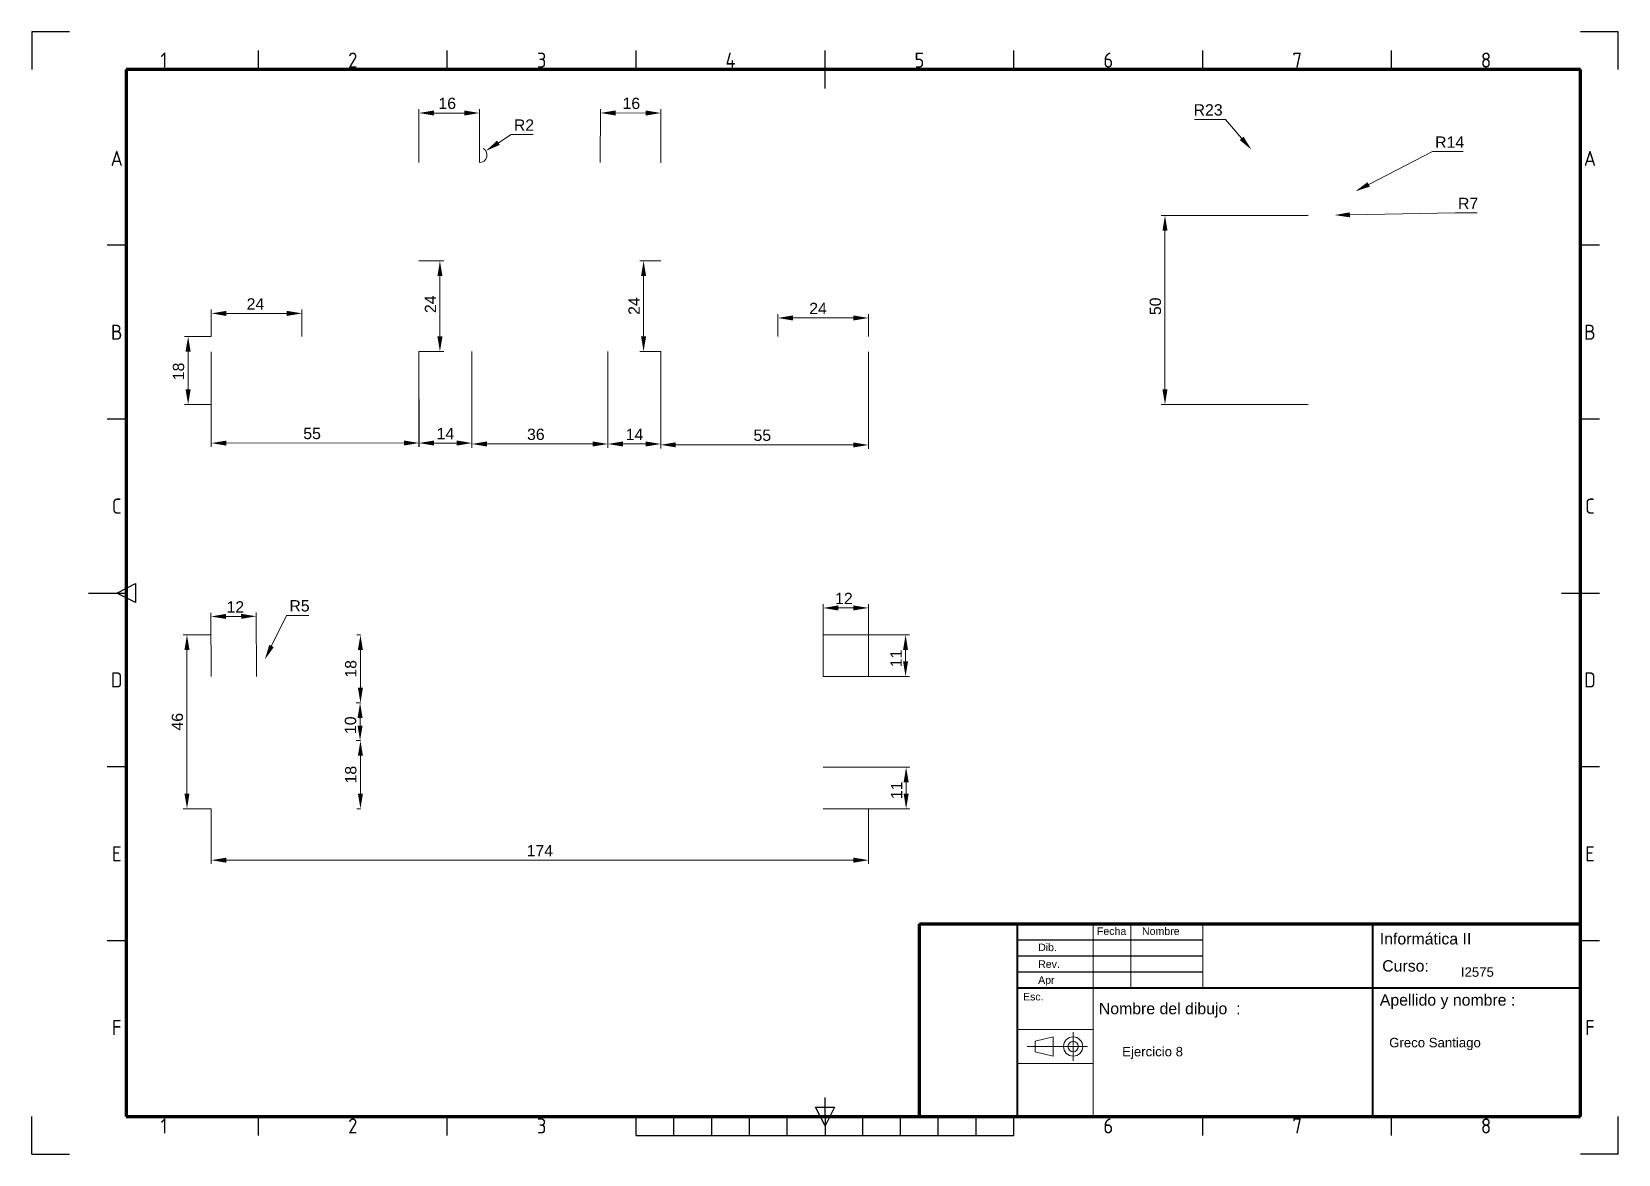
# Paper-space layout 'Papel' of a CAD drawing. Header units: millimetres. Extents: x 0 to 420, y 0 to 297.
import ezdxf
from ezdxf.enums import TextEntityAlignment as Align

# ---------------------------------------------------------------- set-up
doc = ezdxf.new("R2010")
doc.units = ezdxf.units.MM
doc.linetypes.add('CENTER2', pattern=[28.575, 19.05, -3.175, 3.175, -3.175])
doc.layers.add('Cotas', color=5, linetype='Continuous', lineweight=20)
doc.layers.add('Rótulo', color=7, linetype='Continuous', lineweight=20)
doc.styles.add('ISO Proportional', font='isocp.shx')
doc.styles.get("Standard").update_dxf_attribs({"font": 'arial.ttf'})
doc.dimstyles.new('Info 2', dxfattribs={"dimscale": 0, "dimtxt": 3, "dimasz": 4, "dimexe": 1, "dimexo": 0, "dimgap": 1, "dimtad": 1, "dimtoh": 1, "dimtxsty": 'Standard', "dimcen": 0, "dimclrd": 256, "dimclre": 256, "dimclrt": 256, "dimadec": 1, "dimazin": 0, "dimtfac": 1, "dimtofl": 0, "dimtmove": 0, "dimatfit": 3, "dimfxl": 1, "dimlwd": -1, "dimlwe": -1, "dimarcsym": 0})

# ---------------------------------------------------------------- blocks, each defined once
blk = doc.blocks.new('*U1')
at = {"color": 0, "linetype": 'CENTER2', "lineweight": 20, "ltscale": 3, "transparency": 16777216}
for p, q in [((-12.18, 0), (-0.28, 0)), ((0, 0.28), (0, 3.78)), ((0.28, 0), (3.78, 0)), ((0, -3.78), (0, -0.28))]:
    blk.add_line(p, q, dxfattribs=at)
at = {"color": 0, "linetype": 'Continuous', "lineweight": 20, "ltscale": 3, "transparency": 16777216}
for p, q in [((-0.14, 0), (0.14, 0)), ((0, -0.14), (0, 0.14))]:
    blk.add_line(p, q, dxfattribs=at)
blk = doc.blocks.new('*D12')
at = {"layer": 'Cotas', "transparency": 16777216}
for p, q in [((47.52, 216.37), (40.4, 216.37)), ((41.4, 212.37), (41.4, 202.37)), ((47.52, 198.37), (40.4, 198.37))]:
    blk.add_line(p, q, dxfattribs=at)
for points in [[(40.73, 212.37), (42.07, 212.37), (41.4, 216.37)], [(40.73, 202.37), (42.07, 202.37), (41.4, 198.37)]]:
    blk.add_solid(points, dxfattribs=at)
at = {"layer": 'Defpoints', "color": 0, "transparency": 16777216}
for p in [(47.52, 216.37), (41.4, 198.37), (47.52, 198.37)]:
    blk.add_point(p, dxfattribs=at)
at = {"layer": 'Cotas', "transparency": 16777216, "insert": (38.87, 207.12), "char_height": 3, "attachment_point": 5, "rotation": 90}
blk.add_mtext('18', dxfattribs=at)
blk = doc.blocks.new('*D13')
at = {"layer": 'Cotas', "transparency": 16777216}
for p, q in [((47.52, 216.37), (47.52, 223.48)), ((71.52, 216.37), (71.52, 223.48)), ((51.52, 222.48), (67.52, 222.48))]:
    blk.add_line(p, q, dxfattribs=at)
for points in [[(51.52, 223.15), (51.52, 221.81), (47.52, 222.48)], [(67.52, 223.15), (67.52, 221.81), (71.52, 222.48)]]:
    blk.add_solid(points, dxfattribs=at)
at = {"layer": 'Defpoints', "color": 0, "transparency": 16777216}
for p in [(71.52, 222.48), (47.52, 216.37), (71.52, 216.37)]:
    blk.add_point(p, dxfattribs=at)
at = {"layer": 'Cotas', "transparency": 16777216, "insert": (59.23, 224.98), "char_height": 3, "attachment_point": 5}
blk.add_mtext('24', dxfattribs=at)
blk = doc.blocks.new('*D14')
at = {"layer": 'Cotas', "transparency": 16777216}
for p, q in [((102.52, 236.37), (109.06, 236.37)), ((108.06, 216.37), (108.06, 232.37)), ((102.52, 212.37), (109.06, 212.37))]:
    blk.add_line(p, q, dxfattribs=at)
for points in [[(107.4, 232.37), (108.73, 232.37), (108.06, 236.37)], [(107.4, 216.37), (108.73, 216.37), (108.06, 212.37)]]:
    blk.add_solid(points, dxfattribs=at)
at = {"layer": 'Defpoints', "color": 0, "transparency": 16777216}
for p in [(102.52, 236.37), (108.06, 236.37), (102.52, 212.37)]:
    blk.add_point(p, dxfattribs=at)
at = {"layer": 'Cotas', "transparency": 16777216, "insert": (105.56, 224.89), "char_height": 3, "attachment_point": 5, "rotation": 90}
blk.add_mtext('24', dxfattribs=at)
blk = doc.blocks.new('*D15')
at = {"layer": 'Cotas', "transparency": 16777216}
for p, q in [((47.52, 212.33), (47.53, 187.16)), ((102.52, 212.37), (102.53, 187.19)), ((98.53, 188.19), (51.53, 188.16))]:
    blk.add_line(p, q, dxfattribs=at)
for points in [[(51.53, 188.82), (51.53, 187.49), (47.53, 188.16)], [(98.53, 188.86), (98.53, 187.52), (102.53, 188.19)]]:
    blk.add_solid(points, dxfattribs=at)
at = {"layer": 'Defpoints', "color": 0, "transparency": 16777216}
for p in [(47.52, 212.33), (102.52, 212.37), (47.53, 188.16)]:
    blk.add_point(p, dxfattribs=at)
at = {"layer": 'Cotas', "transparency": 16777216, "insert": (74.22, 190.7), "char_height": 3, "attachment_point": 5, "rotation": 0.0393}
blk.add_mtext('55', dxfattribs=at)
blk = doc.blocks.new('*D16')
at = {"layer": 'Cotas', "transparency": 16777216}
for p, q in [((102.52, 212.37), (102.52, 187.17)), ((116.52, 212.37), (116.52, 187.17)), ((106.52, 188.17), (112.52, 188.17))]:
    blk.add_line(p, q, dxfattribs=at)
for points in [[(106.52, 188.84), (106.52, 187.51), (102.52, 188.17)], [(112.52, 188.84), (112.52, 187.51), (116.52, 188.17)]]:
    blk.add_solid(points, dxfattribs=at)
at = {"layer": 'Defpoints', "color": 0, "transparency": 16777216}
for p in [(102.52, 212.37), (116.52, 212.37), (116.52, 188.17)]:
    blk.add_point(p, dxfattribs=at)
at = {"layer": 'Cotas', "transparency": 16777216, "insert": (109.51, 190.68), "char_height": 3, "attachment_point": 5}
blk.add_mtext('14', dxfattribs=at)
blk = doc.blocks.new('*D17')
at = {"layer": 'Cotas', "transparency": 16777216}
for p, q in [((116.52, 212.37), (116.52, 186.93)), ((152.52, 212.37), (152.52, 186.93)), ((120.52, 187.93), (148.52, 187.93))]:
    blk.add_line(p, q, dxfattribs=at)
for points in [[(120.52, 188.6), (120.52, 187.27), (116.52, 187.93)], [(148.52, 188.6), (148.52, 187.27), (152.52, 187.93)]]:
    blk.add_solid(points, dxfattribs=at)
at = {"layer": 'Defpoints', "color": 0, "transparency": 16777216}
for p in [(116.52, 212.37), (152.52, 212.37), (152.52, 187.93)]:
    blk.add_point(p, dxfattribs=at)
at = {"layer": 'Cotas', "transparency": 16777216, "insert": (133.45, 190.46), "char_height": 3, "attachment_point": 5}
blk.add_mtext('36', dxfattribs=at)
blk = doc.blocks.new('*D18')
at = {"layer": 'Cotas', "transparency": 16777216}
for p, q in [((152.52, 212.37), (152.52, 186.93)), ((166.52, 212.37), (166.52, 186.93)), ((156.52, 187.93), (162.52, 187.93))]:
    blk.add_line(p, q, dxfattribs=at)
for points in [[(156.52, 188.6), (156.52, 187.27), (152.52, 187.93)], [(162.52, 188.6), (162.52, 187.27), (166.52, 187.93)]]:
    blk.add_solid(points, dxfattribs=at)
at = {"layer": 'Defpoints', "color": 0, "transparency": 16777216}
for p in [(152.52, 212.37), (166.52, 212.37), (166.52, 187.93)]:
    blk.add_point(p, dxfattribs=at)
at = {"layer": 'Cotas', "transparency": 16777216, "insert": (159.56, 190.44), "char_height": 3, "attachment_point": 5}
blk.add_mtext('14', dxfattribs=at)
blk = doc.blocks.new('*D19')
at = {"layer": 'Cotas', "transparency": 16777216}
for p, q in [((166.52, 212.37), (166.5, 186.71)), ((221.52, 212.33), (221.5, 186.67)), ((170.5, 187.71), (217.5, 187.67))]:
    blk.add_line(p, q, dxfattribs=at)
for points in [[(170.5, 188.37), (170.5, 187.04), (166.5, 187.71)], [(217.5, 188.34), (217.5, 187.01), (221.5, 187.67)]]:
    blk.add_solid(points, dxfattribs=at)
at = {"layer": 'Defpoints', "color": 0, "transparency": 16777216}
for p in [(166.52, 212.37), (221.52, 212.33), (221.5, 187.67)]:
    blk.add_point(p, dxfattribs=at)
at = {"layer": 'Cotas', "transparency": 16777216, "insert": (193.4, 190.22), "char_height": 3, "attachment_point": 5, "rotation": 359.9607}
blk.add_mtext('55', dxfattribs=at)
blk = doc.blocks.new('*D20')
at = {"layer": 'Cotas', "transparency": 16777216}
for p, q in [((197.52, 216.37), (197.52, 222.27)), ((201.52, 221.27), (217.52, 221.27)), ((221.52, 216.37), (221.52, 222.27))]:
    blk.add_line(p, q, dxfattribs=at)
for points in [[(201.52, 221.94), (201.52, 220.6), (197.52, 221.27)], [(217.52, 221.94), (217.52, 220.6), (221.52, 221.27)]]:
    blk.add_solid(points, dxfattribs=at)
at = {"layer": 'Defpoints', "color": 0, "transparency": 16777216}
for p in [(221.52, 221.27), (197.52, 216.37), (221.52, 216.37)]:
    blk.add_point(p, dxfattribs=at)
at = {"layer": 'Cotas', "transparency": 16777216, "insert": (208.15, 223.78), "char_height": 3, "attachment_point": 5}
blk.add_mtext('24', dxfattribs=at)
blk = doc.blocks.new('*D21')
at = {"layer": 'Cotas', "transparency": 16777216}
for p, q in [((166.52, 236.37), (160.97, 236.37)), ((161.97, 232.37), (161.97, 216.37)), ((166.52, 212.37), (160.97, 212.37))]:
    blk.add_line(p, q, dxfattribs=at)
for points in [[(161.31, 232.37), (162.64, 232.37), (161.97, 236.37)], [(161.31, 216.37), (162.64, 216.37), (161.97, 212.37)]]:
    blk.add_solid(points, dxfattribs=at)
at = {"layer": 'Defpoints', "color": 0, "transparency": 16777216}
for p in [(166.52, 236.37), (161.97, 212.37), (166.52, 212.37)]:
    blk.add_point(p, dxfattribs=at)
at = {"layer": 'Cotas', "transparency": 16777216, "insert": (159.47, 224.41), "char_height": 3, "attachment_point": 5, "rotation": 90}
blk.add_mtext('24', dxfattribs=at)
blk = doc.blocks.new('*D23')
at = {"layer": 'Cotas', "transparency": 16777216}
for p, q in [((150.52, 262.37), (150.54, 276.51)), ((154.54, 275.51), (162.54, 275.49)), ((166.52, 262.34), (166.54, 276.49))]:
    blk.add_line(p, q, dxfattribs=at)
for points in [[(154.54, 276.17), (154.54, 274.84), (150.54, 275.51)], [(162.54, 276.16), (162.54, 274.83), (166.54, 275.49)]]:
    blk.add_solid(points, dxfattribs=at)
at = {"layer": 'Defpoints', "color": 0, "transparency": 16777216}
for p in [(166.54, 275.49), (150.52, 262.37), (166.52, 262.34)]:
    blk.add_point(p, dxfattribs=at)
at = {"layer": 'Cotas', "transparency": 16777216, "insert": (158.73, 278.03), "char_height": 3, "attachment_point": 5, "rotation": 359.9089}
blk.add_mtext('16', dxfattribs=at)
blk = doc.blocks.new('*D24')
at = {"layer": 'Cotas', "transparency": 16777216}
for p, q in [((102.52, 262.37), (102.52, 276.5)), ((114.52, 275.5), (106.52, 275.5)), ((118.52, 262.37), (118.52, 276.5))]:
    blk.add_line(p, q, dxfattribs=at)
for points in [[(106.52, 276.17), (106.52, 274.83), (102.52, 275.5)], [(114.52, 276.17), (114.52, 274.83), (118.52, 275.5)]]:
    blk.add_solid(points, dxfattribs=at)
at = {"layer": 'Defpoints', "color": 0, "transparency": 16777216}
for p in [(102.52, 275.5), (102.52, 262.37), (118.52, 262.37)]:
    blk.add_point(p, dxfattribs=at)
at = {"layer": 'Cotas', "transparency": 16777216, "insert": (110, 278.03), "char_height": 3, "attachment_point": 5}
blk.add_mtext('16', dxfattribs=at)
blk = doc.blocks.new('*D25')
at = {"layer": 'Cotas', "transparency": 16777216}
for p, q in [((126.91, 269.8), (123.55, 267.63)), ((132.72, 269.8), (126.91, 269.8))]:
    blk.add_line(p, q, dxfattribs=at)
blk.add_arc((118.52, 264.37), 2, 270, 61.544, dxfattribs=at)
blk.add_solid([(123.19, 268.19), (123.92, 267.07), (120.2, 265.46)], dxfattribs=at)
at = {"layer": 'Defpoints', "color": 0, "transparency": 16777216}
for p in [(120.2, 265.46), (118.52, 264.37)]:
    blk.add_point(p, dxfattribs=at)
at = {"layer": 'Cotas', "transparency": 16777216, "insert": (130.32, 272.31), "char_height": 3, "attachment_point": 5}
blk.add_mtext('R2', dxfattribs=at)
blk = doc.blocks.new('*D26')
at = {"layer": 'Cotas', "transparency": 16777216}
for p, q in [((307.83, 273.76), (316, 273.76)), ((316, 273.76), (320.29, 268.8))]:
    blk.add_line(p, q, dxfattribs=at)
blk.add_solid([(320.8, 269.24), (319.79, 268.36), (322.91, 265.77)], dxfattribs=at)
at = {"layer": 'Defpoints', "color": 0, "transparency": 16777216}
for p in [(322.91, 265.77), (337.95, 248.37)]:
    blk.add_point(p, dxfattribs=at)
at = {"layer": 'Cotas', "transparency": 16777216, "insert": (311.42, 276.3), "char_height": 3, "attachment_point": 5}
blk.add_mtext('R23', dxfattribs=at)
blk = doc.blocks.new('*D27')
at = {"layer": 'Cotas', "transparency": 16777216}
for p, q in [((370.79, 265.29), (353.95, 256.61)), ((378.94, 265.29), (370.79, 265.29))]:
    blk.add_line(p, q, dxfattribs=at)
blk.add_solid([(353.64, 257.21), (354.25, 256.02), (350.39, 254.78)], dxfattribs=at)
at = {"layer": 'Defpoints', "color": 0, "transparency": 16777216}
for p in [(350.39, 254.78), (337.95, 248.37)]:
    blk.add_point(p, dxfattribs=at)
at = {"layer": 'Cotas', "transparency": 16777216, "insert": (375.36, 267.79), "char_height": 3, "attachment_point": 5}
blk.add_mtext('R14', dxfattribs=at)
blk = doc.blocks.new('*D28')
at = {"layer": 'Cotas', "transparency": 16777216}
for p, q in [((376.85, 249.06), (348.94, 248.56)), ((382.68, 249.06), (376.85, 249.06))]:
    blk.add_line(p, q, dxfattribs=at)
blk.add_solid([(348.93, 249.23), (348.96, 247.9), (344.95, 248.49)], dxfattribs=at)
at = {"layer": 'Defpoints', "color": 0, "transparency": 16777216}
for p in [(337.95, 248.37), (344.95, 248.49)]:
    blk.add_point(p, dxfattribs=at)
at = {"layer": 'Cotas', "transparency": 16777216, "insert": (380.26, 251.56), "char_height": 3, "attachment_point": 5}
blk.add_mtext('R7', dxfattribs=at)
blk = doc.blocks.new('*D29')
at = {"layer": 'Cotas', "transparency": 16777216}
for p, q in [((337.95, 248.37), (299, 248.37)), ((300, 244.37), (300, 202.37)), ((337.95, 198.37), (299, 198.37))]:
    blk.add_line(p, q, dxfattribs=at)
for points in [[(299.34, 244.37), (300.67, 244.37), (300, 248.37)], [(299.34, 202.37), (300.67, 202.37), (300, 198.37)]]:
    blk.add_solid(points, dxfattribs=at)
at = {"layer": 'Defpoints', "color": 0, "transparency": 16777216}
for p in [(337.95, 248.37), (300, 198.37), (337.95, 198.37)]:
    blk.add_point(p, dxfattribs=at)
at = {"layer": 'Cotas', "transparency": 16777216, "insert": (297.47, 224.35), "char_height": 3, "attachment_point": 5, "rotation": 90}
blk.add_mtext('50', dxfattribs=at)
blk = doc.blocks.new('*D30')
at = {"layer": 'Cotas', "transparency": 16777216}
for p, q in [((209.52, 126.43), (209.5, 145.54)), ((213.5, 144.54), (217.5, 144.54)), ((221.52, 126.44), (221.5, 145.55))]:
    blk.add_line(p, q, dxfattribs=at)
for points in [[(213.5, 145.21), (213.5, 143.87), (209.5, 144.54)], [(217.5, 145.21), (217.5, 143.88), (221.5, 144.55)]]:
    blk.add_solid(points, dxfattribs=at)
at = {"layer": 'Defpoints', "color": 0, "transparency": 16777216}
for p in [(221.5, 144.55), (209.52, 126.43), (221.52, 126.44)]:
    blk.add_point(p, dxfattribs=at)
at = {"layer": 'Cotas', "transparency": 16777216, "insert": (215, 147.05), "char_height": 3, "attachment_point": 5, "rotation": 0.0442}
blk.add_mtext('12', dxfattribs=at)
blk = doc.blocks.new('*D31')
at = {"layer": 'Cotas', "transparency": 16777216}
for p, q in [((47.52, 126.38), (47.44, 143.28)), ((59.52, 126.43), (59.44, 143.34)), ((55.45, 142.32), (51.45, 142.3))]:
    blk.add_line(p, q, dxfattribs=at)
for points in [[(51.44, 142.97), (51.45, 141.64), (47.45, 142.28)], [(55.44, 142.99), (55.45, 141.65), (59.45, 142.34)]]:
    blk.add_solid(points, dxfattribs=at)
at = {"layer": 'Defpoints', "color": 0, "transparency": 16777216}
for p in [(47.45, 142.28), (47.52, 126.38), (59.52, 126.43)]:
    blk.add_point(p, dxfattribs=at)
at = {"layer": 'Cotas', "transparency": 16777216, "insert": (53.9, 144.82), "char_height": 3, "attachment_point": 5, "rotation": 0.2531}
blk.add_mtext('12', dxfattribs=at)
blk = doc.blocks.new('*D32')
at = {"layer": 'Cotas', "transparency": 16777216}
for p, q in [((67.46, 142.56), (63.49, 134.51)), ((73.32, 142.56), (67.46, 142.56))]:
    blk.add_line(p, q, dxfattribs=at)
blk.add_solid([(62.89, 134.8), (64.09, 134.21), (61.73, 130.92)], dxfattribs=at)
at = {"layer": 'Defpoints', "color": 0, "transparency": 16777216}
for p in [(61.73, 130.92), (59.52, 126.43)]:
    blk.add_point(p, dxfattribs=at)
at = {"layer": 'Cotas', "transparency": 16777216, "insert": (70.89, 145.09), "char_height": 3, "attachment_point": 5}
blk.add_mtext('R5', dxfattribs=at)
blk = doc.blocks.new('*D33')
at = {"layer": 'Cotas', "transparency": 16777216}
for p, q in [((47.52, 137.43), (40.1, 137.43)), ((41.1, 133.43), (41.1, 95.43)), ((47.52, 91.43), (40.1, 91.43))]:
    blk.add_line(p, q, dxfattribs=at)
for points in [[(40.43, 133.43), (41.76, 133.43), (41.1, 137.43)], [(40.43, 95.43), (41.76, 95.43), (41.1, 91.43)]]:
    blk.add_solid(points, dxfattribs=at)
at = {"layer": 'Defpoints', "color": 0, "transparency": 16777216}
for p in [(47.52, 137.43), (41.1, 91.43), (47.52, 91.43)]:
    blk.add_point(p, dxfattribs=at)
at = {"layer": 'Cotas', "transparency": 16777216, "insert": (38.56, 114.43), "char_height": 3, "attachment_point": 5, "rotation": 90}
blk.add_mtext('46', dxfattribs=at)
blk = doc.blocks.new('*D34')
at = {"layer": 'Cotas', "transparency": 16777216}
for p, q in [((87.02, 137.43), (86.02, 137.43)), ((87.02, 133.43), (87.02, 123.43)), ((87.02, 119.43), (86.02, 119.43))]:
    blk.add_line(p, q, dxfattribs=at)
for points in [[(86.35, 133.43), (87.68, 133.43), (87.02, 137.43)], [(86.35, 123.43), (87.68, 123.43), (87.02, 119.43)]]:
    blk.add_solid(points, dxfattribs=at)
at = {"layer": 'Defpoints', "color": 0, "transparency": 16777216}
for p in [(87.02, 137.43), (87.02, 119.43), (87.02, 119.43)]:
    blk.add_point(p, dxfattribs=at)
at = {"layer": 'Cotas', "transparency": 16777216, "insert": (84.48, 128.43), "char_height": 3, "attachment_point": 5, "rotation": 90}
blk.add_mtext('18', dxfattribs=at)
blk = doc.blocks.new('*D35')
at = {"layer": 'Cotas', "transparency": 16777216}
for p, q in [((87.02, 119.43), (85.92, 119.43)), ((86.92, 115.43), (86.92, 113.43)), ((87.02, 109.43), (85.92, 109.43))]:
    blk.add_line(p, q, dxfattribs=at)
for points in [[(86.25, 115.43), (87.59, 115.43), (86.92, 119.43)], [(86.25, 113.43), (87.59, 113.43), (86.92, 109.43)]]:
    blk.add_solid(points, dxfattribs=at)
at = {"layer": 'Defpoints', "color": 0, "transparency": 16777216}
for p in [(87.02, 119.43), (86.92, 109.43), (87.02, 109.43)]:
    blk.add_point(p, dxfattribs=at)
at = {"layer": 'Cotas', "transparency": 16777216, "insert": (84.39, 113.51), "char_height": 3, "attachment_point": 5, "rotation": 90}
blk.add_mtext('10', dxfattribs=at)
blk = doc.blocks.new('*D36')
at = {"layer": 'Cotas', "transparency": 16777216}
for p, q in [((87.02, 109.43), (86.02, 109.43)), ((87.02, 95.43), (87.02, 105.43)), ((87.02, 91.43), (86.02, 91.43))]:
    blk.add_line(p, q, dxfattribs=at)
for points in [[(86.35, 105.43), (87.68, 105.43), (87.02, 109.43)], [(86.35, 95.43), (87.68, 95.43), (87.02, 91.43)]]:
    blk.add_solid(points, dxfattribs=at)
at = {"layer": 'Defpoints', "color": 0, "transparency": 16777216}
for p in [(87.02, 109.43), (87.02, 109.43), (87.02, 91.43)]:
    blk.add_point(p, dxfattribs=at)
at = {"layer": 'Cotas', "transparency": 16777216, "insert": (84.48, 100.43), "char_height": 3, "attachment_point": 5, "rotation": 90}
blk.add_mtext('18', dxfattribs=at)
blk = doc.blocks.new('*D37')
at = {"layer": 'Cotas', "transparency": 16777216}
for p, q in [((47.52, 91.43), (47.52, 76.81)), ((221.52, 91.43), (221.52, 76.81)), ((51.52, 77.81), (217.52, 77.81))]:
    blk.add_line(p, q, dxfattribs=at)
for points in [[(51.52, 78.48), (51.52, 77.14), (47.52, 77.81)], [(217.52, 78.48), (217.52, 77.14), (221.52, 77.81)]]:
    blk.add_solid(points, dxfattribs=at)
at = {"layer": 'Defpoints', "color": 0, "transparency": 16777216}
for p in [(47.52, 91.43), (221.52, 91.43), (221.52, 77.81)]:
    blk.add_point(p, dxfattribs=at)
at = {"layer": 'Cotas', "transparency": 16777216, "insert": (134.52, 80.32), "char_height": 3, "attachment_point": 5}
blk.add_mtext('174', dxfattribs=at)
blk = doc.blocks.new('*D38')
at = {"layer": 'Cotas', "transparency": 16777216}
for p, q in [((209.52, 137.43), (232.33, 137.43)), ((231.33, 130.43), (231.33, 133.43)), ((209.52, 126.43), (232.33, 126.43))]:
    blk.add_line(p, q, dxfattribs=at)
for points in [[(230.66, 133.43), (231.99, 133.43), (231.33, 137.43)], [(230.66, 130.43), (231.99, 130.43), (231.33, 126.43)]]:
    blk.add_solid(points, dxfattribs=at)
at = {"layer": 'Defpoints', "color": 0, "transparency": 16777216}
for p in [(209.52, 137.43), (231.33, 137.43), (209.52, 126.43)]:
    blk.add_point(p, dxfattribs=at)
at = {"layer": 'Cotas', "transparency": 16777216, "insert": (228.82, 131.18), "char_height": 3, "attachment_point": 5, "rotation": 90}
blk.add_mtext('11', dxfattribs=at)
blk = doc.blocks.new('*D39')
at = {"layer": 'Cotas', "transparency": 16777216}
for p, q in [((209.52, 102.43), (232.48, 102.43)), ((231.48, 98.43), (231.48, 95.43)), ((209.52, 91.43), (232.48, 91.43))]:
    blk.add_line(p, q, dxfattribs=at)
for points in [[(230.81, 98.43), (232.15, 98.43), (231.48, 102.43)], [(230.81, 95.43), (232.15, 95.43), (231.48, 91.43)]]:
    blk.add_solid(points, dxfattribs=at)
at = {"layer": 'Defpoints', "color": 0, "transparency": 16777216}
for p in [(209.52, 102.43), (209.52, 91.43), (231.48, 91.43)]:
    blk.add_point(p, dxfattribs=at)
at = {"layer": 'Cotas', "transparency": 16777216, "insert": (228.97, 96.29), "char_height": 3, "attachment_point": 5, "rotation": 90}
blk.add_mtext('11', dxfattribs=at)

psp = doc.layouts.new('Papel')

# ---------------------------------------------------------------- linework, layer by layer
for p, q in [((0, 297), (0, 287)), ((10, 297), (0, 297)), ((420, 297), (410, 297)), ((420, 287), (420, 297)), ((60, 287), (60, 292)), ((110, 287), (110, 292)), ((160, 287), (160, 292)), ((210, 282), (210, 292)), ((260, 287), (260, 292)), ((310, 287), (310, 292)), ((360, 287), (360, 292)), ((25, 240.5), (20, 240.5)), ((415, 240.5), (410, 240.5)), ((25, 194.5), (20, 194.5)), ((415, 194.5), (410, 194.5)), ((15, 148.5), (25, 148.5)), ((22.5, 148.5), (27.5, 151)), ((27.5, 146), (22.5, 148.5)), ((27.5, 151), (27.5, 146)), ((405, 148.5), (415, 148.5)), ((25, 102.5), (20, 102.5)), ((415, 102.5), (410, 102.5)), ((25, 56.5), (20, 56.5)), ((261, 56.75), (310, 56.75)), ((415, 56.5), (410, 56.5)), ((261, 52.5), (310, 52.5)), ((261, 48.25), (310, 48.25)), ((210, 10), (210, 15)), ((0, 0), (0, 10)), ((60, 5), (60, 10)), ((110, 5), (110, 10)), ((160, 5), (160, 10)), ((170, 5), (170, 10)), ((180, 5), (180, 10)), ((190, 5), (190, 10)), ((200, 5), (200, 10)), ((207.5, 12.5), (212.5, 12.5)), ((210, 7.5), (207.5, 12.5)), ((212.5, 12.5), (210, 7.5)), ((210, 10), (210, 5)), ((220, 5), (220, 10)), ((230, 5), (230, 10)), ((240, 5), (240, 10)), ((250, 5), (250, 10)), ((260, 5), (260, 10)), ((310, 5), (310, 10)), ((360, 5), (360, 10)), ((420, 0), (420, 10)), ((160, 5), (260, 5)), ((0, 0), (10, 0)), ((420, 0), (410, 0))]:
    psp.add_line(p, q)
at = {"lineweight": 80}
for p, q in [((410, 287), (25, 287)), ((25, 287), (25, 10)), ((410, 10), (410, 287)), ((235, 61), (410, 61)), ((235, 10), (235, 61)), ((25, 10), (410, 10))]:
    psp.add_line(p, q, dxfattribs=at)
at = {"lineweight": 40}
for p, q in [((261, 10), (261, 61)), ((355, 10), (355, 61)), ((261, 44), (410, 44))]:
    psp.add_line(p, q, dxfattribs=at)
at = {"lineweight": 20}
for p, q in [((281, 10), (281, 61)), ((291, 44), (291, 61)), ((310, 44), (310, 61)), ((261, 33), (281, 33)), ((270.439, 31.055), (265.615, 29.882)), ((265.615, 29.882), (265.615, 27.118)), ((270.439, 31.055), (270.439, 25.945)), ((265.615, 27.118), (270.439, 25.945)), ((261, 24), (281, 24))]:
    psp.add_line(p, q, dxfattribs=at)
for radius in [2.555, 1.382]:
    psp.add_circle((275.694, 28.5), radius, dxfattribs=at)

# ---------------------------------------------------------------- block references
at = {"linetype": 'CENTER2', "lineweight": 20, "ltscale": 3}
psp.add_blockref('*U1', (275.694, 28.5), dxfattribs=at)

# ---------------------------------------------------------------- texts
at = {"style": 'ISO Proportional'}
for s, p in [('1', (35, 289.5)), ('2', (85, 289.5)), ('3', (135, 289.5)), ('4', (185, 289.5)), ('5', (235, 289.5)), ('6', (285, 289.5)), ('7', (335, 289.5)), ('8', (385, 289.5)), ('A', (22.5, 263.5)), ('A', (412.5, 263.5)), ('B', (22.5, 217.5)), ('B', (412.5, 217.5)), ('C', (22.5, 171.5)), ('C', (412.5, 171.5)), ('D', (22.5, 125.5)), ('D', (412.5, 125.5)), ('E', (22.5, 79.5)), ('E', (412.5, 79.5)), ('F', (22.5, 33.5)), ('F', (412.5, 33.5)), ('1', (35, 7.5)), ('2', (85, 7.5)), ('3', (135, 7.5)), ('6', (285, 7.5)), ('7', (335, 7.5)), ('8', (385, 7.5))]:
    psp.add_text(s, height=4, dxfattribs=at).set_placement(p, align=Align.MIDDLE)
at = {"lineweight": 20}
for s, height, p in [('Fecha', 2, (281.989, 58.037)), ('Nombre', 2, (293.928, 58.037)), ('Dib.', 2, (266.424, 53.745)), ('Informática II', 3, (356.877, 55.51)), ('Rev.', 2, (266.424, 49.312)), ('Curso: ', 3, (357.516, 48.343)), ('Apr', 2, (266.424, 45.09)), ('Esc.', 2, (262.426, 40.699)), ('Apellido y nombre : ', 3, (356.877, 39.328)), ('Nombre del dibujo  : ', 3, (282.493, 37.055))]:
    psp.add_text(s, height=height, dxfattribs=at).set_placement(p)
at = {"layer": 'Cotas', "insert": (288.666, 28.406), "char_height": 2.5, "attachment_point": 1}
psp.add_mtext_dynamic_manual_height_columns('Ejercicio 8', width=51.1812, gutter_width=12.5, heights=[0], dxfattribs=at)
at = {"layer": 'Rótulo', "char_height": 2.5, "attachment_point": 1}
for s, width, insert in [('I2575', 35.91506, (378.332, 49.459)), ('Greco Santiago', 35.24534, (359.354, 30.794))]:
    psp.add_mtext_dynamic_manual_height_columns(s, width=width, gutter_width=12.5, heights=[0], dxfattribs=dict(at, insert=insert))

# ---------------------------------------------------------------- dimensions: what is measured, and where the dimension line sits
at = {"layer": 'Cotas'}
for base, p1, p2, picture, middle in [((102.517, 275.499), (118.517, 262.37), (102.517, 262.37), '*D24', (110.003, 275.499)), ((71.517, 222.479), (47.517, 216.37), (71.517, 216.37), '*D13', (59.229, 222.479)), ((221.517, 221.271), (197.517, 216.37), (221.517, 216.37), '*D20', (208.147, 221.271)), ((116.517, 188.174), (102.517, 212.37), (116.517, 212.37), '*D16', (109.513, 188.174)), ((152.517, 187.932), (116.517, 212.37), (152.517, 212.37), '*D17', (133.446, 187.932)), ((166.517, 187.932), (152.517, 212.37), (166.517, 212.37), '*D18', (159.555, 187.932)), ((221.517, 77.809), (47.517, 91.433), (221.517, 91.433), '*D37', (134.517, 77.809))]:
    dim = psp.add_linear_dim(base=base, p1=p1, p2=p2, dimstyle='Info 2', override={"dimlfac": -1}, dxfattribs=at)
    dim.commit()
    dim.dimension.update_dxf_attribs({"geometry": picture, "text_midpoint": middle, "dimtype": 160})
for base, p1, p2, angle, picture, middle, dimtype in [((166.537, 275.486), (150.517, 262.37), (166.517, 262.344), 359.9089, '*D23', (158.721, 275.499), 161), ((300.004, 198.37), (337.946, 248.37), (337.946, 198.37), 90, '*D29', (300.004, 224.348), 160), ((108.062, 236.37), (102.517, 212.37), (102.517, 236.37), 90, '*D14', (108.062, 224.895), 160), ((161.973, 212.37), (166.517, 236.37), (166.517, 212.37), 90, '*D21', (161.973, 224.412), 160), ((41.399, 198.37), (47.517, 216.37), (47.517, 198.37), 90, '*D12', (41.399, 207.121), 160), ((47.533, 188.155), (102.517, 212.37), (47.517, 212.332), 180.03927, '*D15', (74.217, 188.174), 161), ((221.5, 187.671), (166.517, 212.37), (221.517, 212.332), 359.96073, '*D19', (193.4, 187.69), 161), ((221.503, 144.546), (209.517, 126.433), (221.517, 126.442), 0.04422, '*D30', (214.999, 144.541), 161), ((47.446, 142.285), (59.517, 126.433), (47.517, 126.38), 180.25308, '*D31', (53.908, 142.313), 161), ((41.097, 91.433), (47.517, 137.433), (47.517, 91.433), 90, '*D33', (41.097, 114.433), 160), ((87.017, 119.433), (87.017, 137.433), (87.017, 119.433), 90, '*D34', (87.017, 128.433), 160), ((231.326, 137.433), (209.517, 126.433), (209.517, 137.433), 90, '*D38', (231.326, 131.18), 160), ((86.921, 109.433), (87.017, 119.433), (87.017, 109.433), 90, '*D35', (86.921, 113.508), 160), ((87.017, 109.433), (87.017, 91.433), (87.017, 109.433), 90, '*D36', (87.017, 100.433), 160), ((231.48, 91.433), (209.517, 102.433), (209.517, 91.433), 90, '*D39', (231.48, 96.295), 160)]:
    dim = psp.add_linear_dim(base=base, p1=p1, p2=p2, angle=angle, dimstyle='Info 2', override={"dimlfac": -1}, dxfattribs=at)
    dim.commit()
    dim.dimension.update_dxf_attribs({"geometry": picture, "text_midpoint": middle, "dimtype": dimtype})
for center, mpoint, picture, middle in [((337.946, 248.37), (322.908, 265.773), '*D26', (311.419, 273.765)), ((118.517, 264.37), (120.196, 265.456), '*D25', (130.317, 269.801)), ((337.946, 248.37), (350.392, 254.781), '*D27', (375.364, 265.286)), ((337.946, 248.37), (344.945, 248.493), '*D28', (376.846, 249.056)), ((59.517, 126.433), (61.725, 130.919), '*D32', (70.888, 142.559))]:
    dim = psp.add_radius_dim(center=center, mpoint=mpoint, dimstyle='Info 2', override={"dimlfac": -1}, dxfattribs=at)
    dim.commit()
    dim.dimension.update_dxf_attribs({"geometry": picture, "text_midpoint": middle, "dimtype": 164})

doc.saveas('drawing.dxf')
